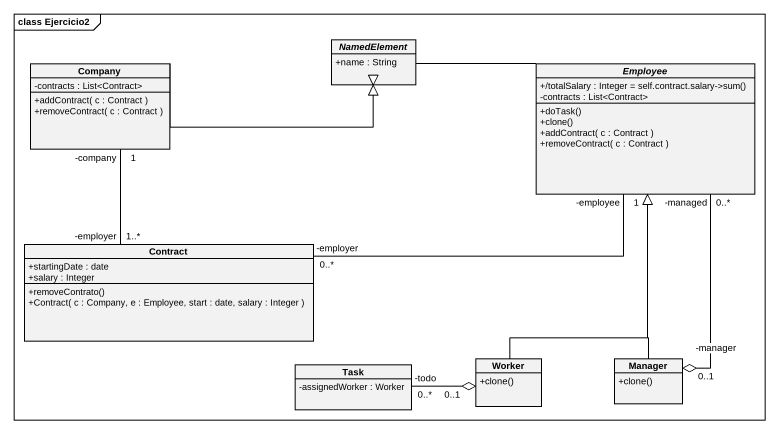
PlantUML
@startuml
mainframe class Ejercicio2
hide circle
hide empty members
skinparam classAttributeIconSize 0
abstract class NamedElement {
  +name : String
}
class Company {
  -contracts : List<Contract>
  +addContract( c : Contract )
  +removeContract( c : Contract )
}
abstract class Employee {
  {field} +/totalSalary : Integer = self.contract.salary->sum()
  -contracts : List<Contract>
  +doTask()
  +clone()
  +addContract( c : Contract )
  +removeContract( c : Contract )
}
class Contract {
  +startingDate : date
  +salary : Integer
  +removeContrato()
  +Contract( c : Company, e : Employee, start : date, salary : Integer )
}
class Task {
  -assignedWorker : Worker
}
class Worker {
  +clone()
}
class Manager {
  +clone()
}
Company -right-|> NamedElement
Company "1\n-company" -- "-employer\n1..*" Contract
Employee -left-|> NamedElement
Contract "0..*\n-employer" -right- "-employee\n1" Employee
Worker -up-|> Employee
Worker "0..1" o-left- "-todo\n0..*" Task
Manager -up-|> Employee
Manager "-manager\n0..1" o-up- "-managed\n0..*" Employee
@enduml
